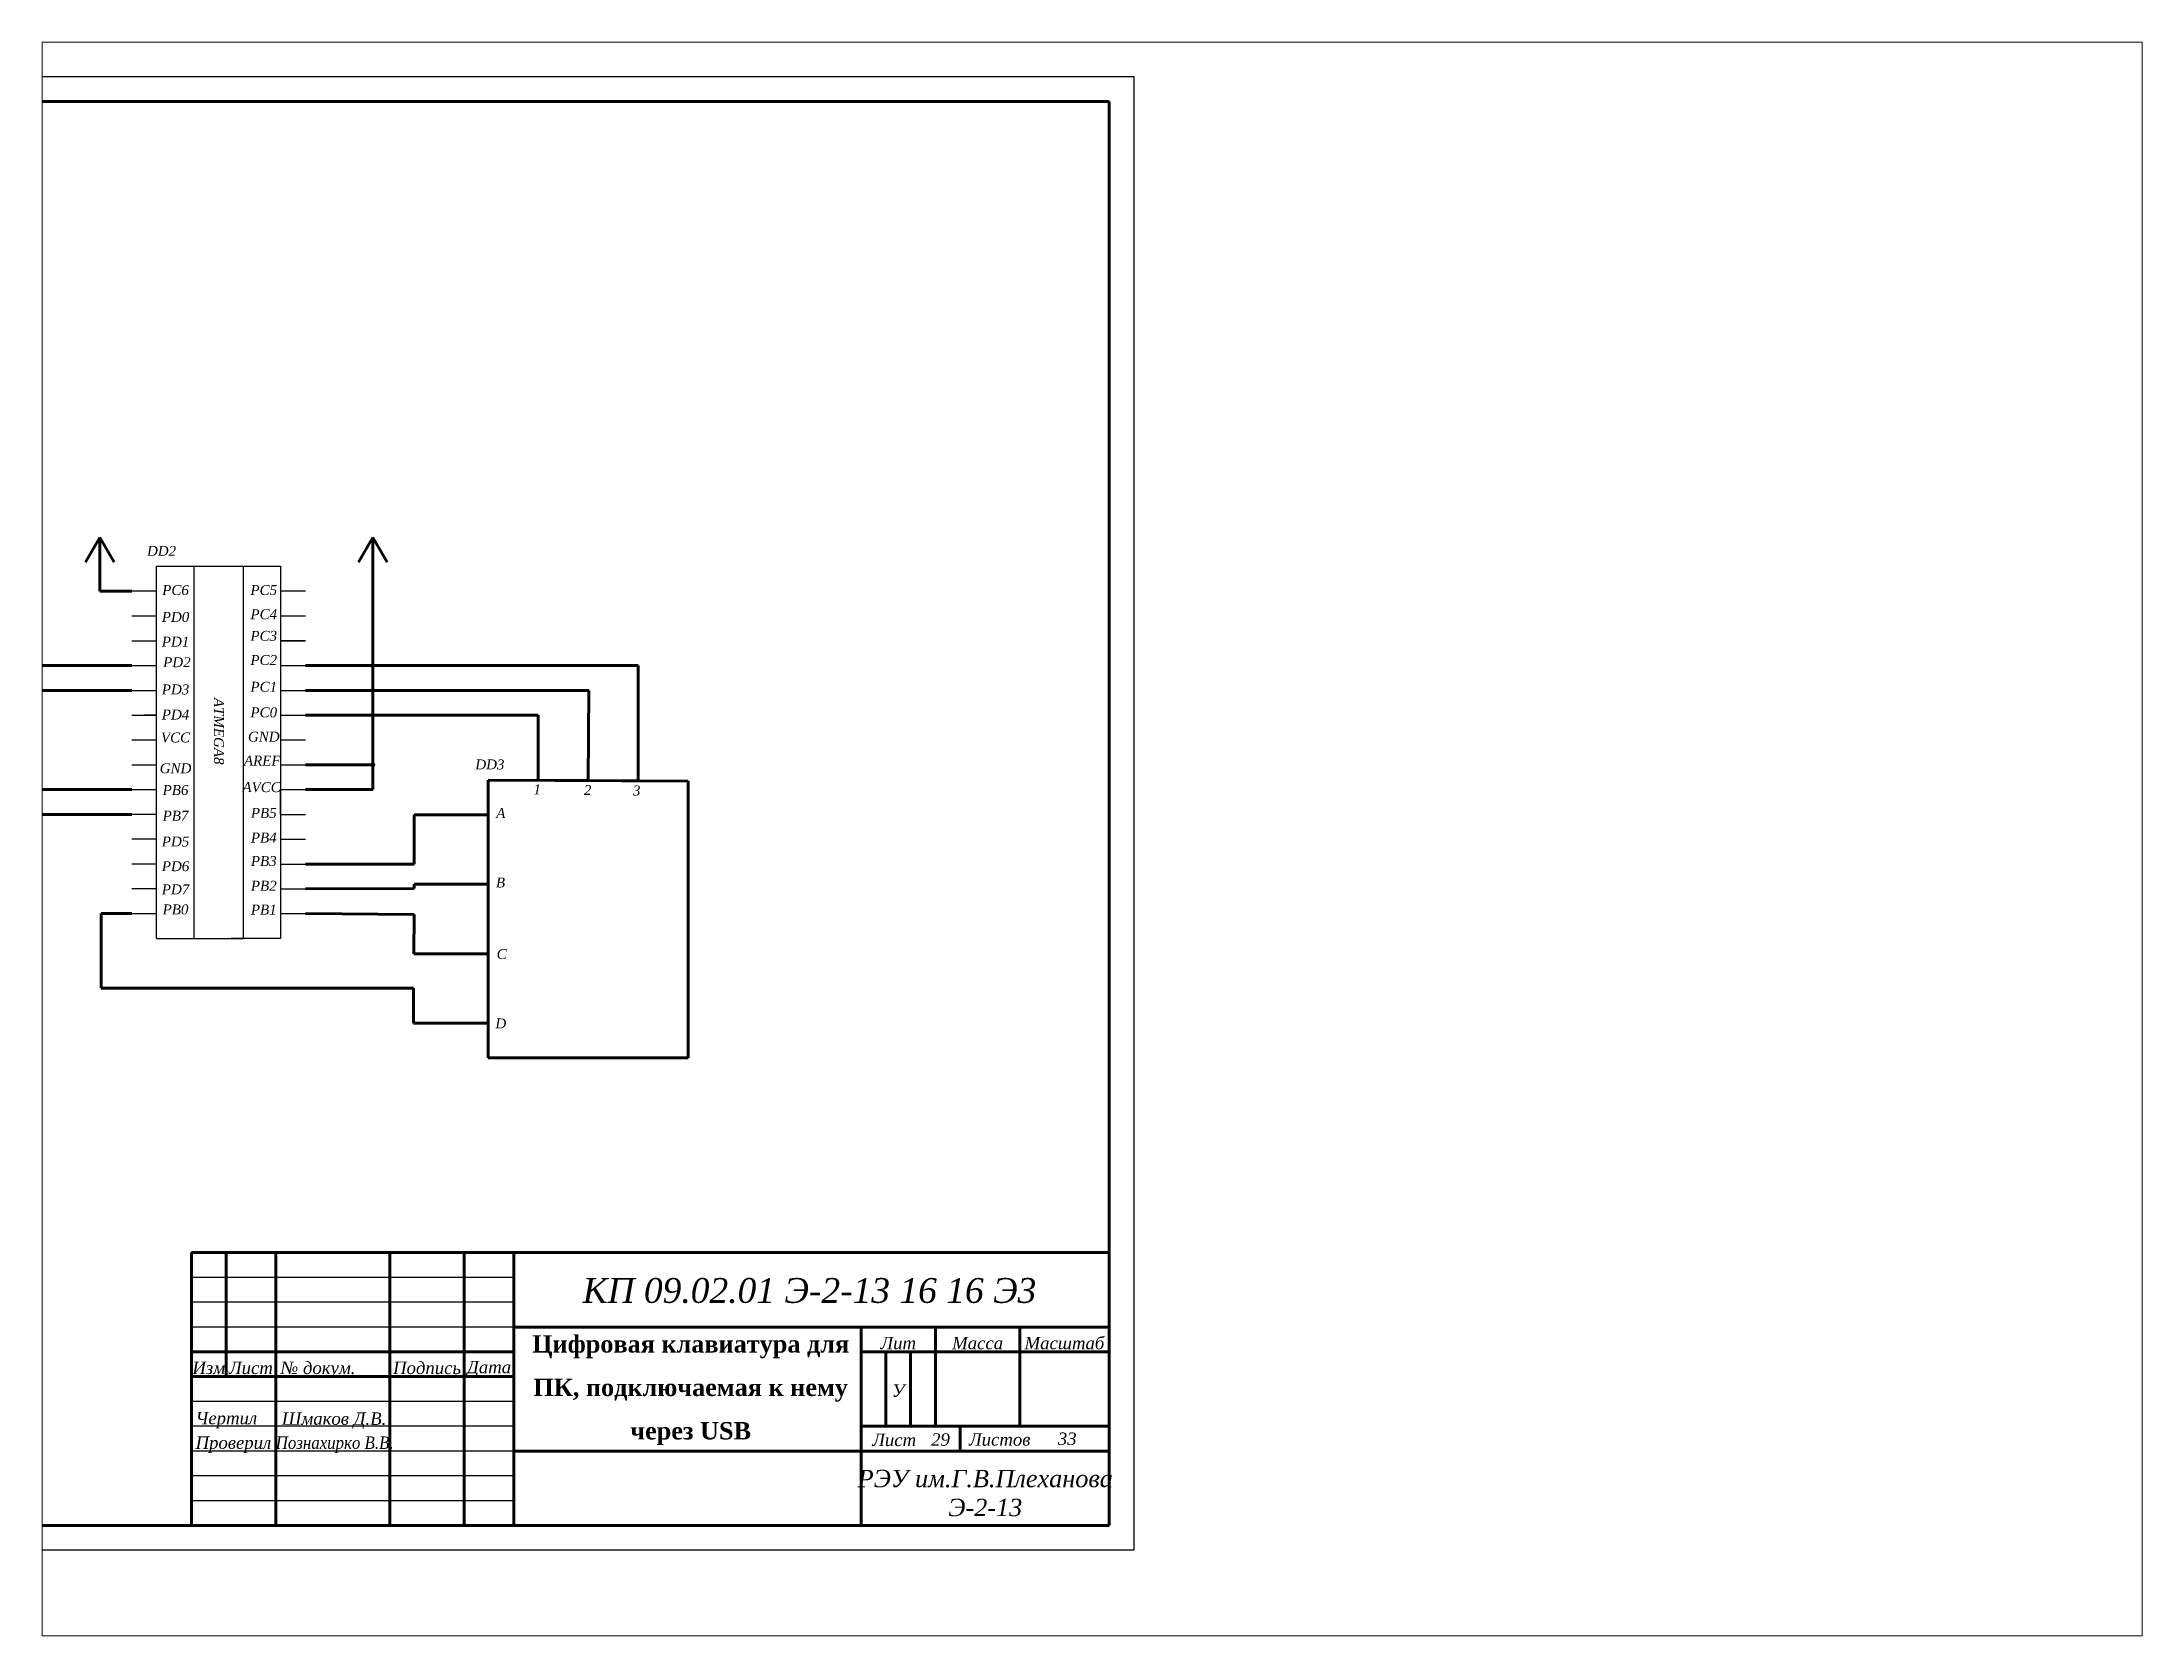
# Paper-space layout 'Layout1' of a CAD drawing. Header units: millimetres. Extents: x 26 to 231, y 20 to 176.
# The model-space entities are those that its viewports show. They can reach past a viewport. Long polylines and large blocks are cut down to what shows.
import ezdxf

# ---------------------------------------------------------------- set-up
doc = ezdxf.new("R2010")
doc.units = ezdxf.units.MM
doc.layers.add('obvodka', color=7, linetype='Continuous', lineweight=90)
doc.layers.add('razmer', color=7, linetype='Continuous')
doc.styles.add('1', font='timesi.ttf', dxfattribs={"width": 0.9})
doc.styles.get("Standard").update_dxf_attribs({"font": 'timesi.ttf'})

# ---------------------------------------------------------------- blocks, each defined once
blk = doc.blocks.new('Point')
at = {"linetype": 'Continuous', "ltscale": 4, "const_width": 0.4}
blk.add_lwpolyline([(0, -0.2, 1), (0, 0.2, 1)], format="xyb", close=True, dxfattribs=at)
blk = doc.blocks.new('Узел')
at = {"xscale": 1.199999999999989, "yscale": 1.199999999999989, "zscale": 1.2}
blk.add_blockref('Point', (0, 0), dxfattribs=at)

msp = doc.modelspace()

# ---------------------------------------------------------------- linework, layer by layer
for p, q in [((21.43, 198.46), (21.43, 203.46)), ((21.43, 203.46), (28.93, 203.46)), ((28.93, 203.46), (28.93, 128.46)), ((28.93, 203.46), (38.93, 203.46)), ((38.93, 128.46), (38.93, 203.46)), ((38.93, 203.46), (46.43, 203.46)), ((46.43, 203.46), (46.43, 128.46)), ((21.43, 198.46), (16.43, 198.46)), ((21.43, 193.46), (21.43, 198.46)), ((46.43, 198.46), (46.43, 193.46)), ((51.43, 198.46), (46.43, 198.46)), ((16.43, 193.46), (21.43, 193.46)), ((21.43, 188.46), (21.43, 193.46)), ((46.43, 193.46), (51.43, 193.46)), ((16.43, 188.46), (21.43, 188.46)), ((21.43, 183.46), (21.43, 188.46)), ((51.43, 188.46), (46.43, 188.46)), ((46.43, 188.46), (51.43, 188.46)), ((16.43, 183.46), (21.43, 183.46)), ((21.43, 178.46), (21.43, 183.46)), ((46.43, 183.46), (51.43, 183.46)), ((16.43, 178.46), (21.43, 178.46)), ((21.43, 173.46), (21.43, 178.46)), ((46.43, 178.46), (51.43, 178.46)), ((16.43, 173.46), (21.43, 173.46)), ((21.43, 173.46), (18.93, 173.46)), ((18.93, 173.46), (21.43, 173.46)), ((21.43, 168.46), (21.43, 173.46)), ((46.43, 173.46), (51.43, 173.46)), ((16.43, 168.46), (21.43, 168.46)), ((21.43, 163.46), (21.43, 168.46)), ((46.43, 168.46), (51.43, 168.46)), ((16.43, 163.46), (21.43, 163.46)), ((21.43, 158.46), (21.43, 163.46)), ((46.43, 163.46), (51.43, 163.46)), ((16.43, 158.46), (21.43, 158.46)), ((21.43, 153.46), (21.43, 158.46)), ((46.43, 153.46), (46.43, 158.46)), ((46.43, 158.46), (51.43, 158.46)), ((21.43, 153.46), (16.43, 153.46)), ((21.43, 128.46), (21.43, 153.46)), ((46.43, 153.46), (51.43, 153.46)), ((21.43, 148.46), (16.43, 148.46)), ((46.43, 148.46), (51.43, 148.46)), ((21.43, 143.46), (16.43, 143.46)), ((46.43, 143.46), (51.43, 143.46)), ((21.43, 138.46), (16.43, 138.46)), ((46.43, 138.46), (51.43, 138.46)), ((16.43, 133.46), (21.43, 133.46)), ((46.43, 133.46), (51.43, 133.46)), ((21.43, 128.46), (28.93, 128.46)), ((28.93, 128.46), (38.93, 128.46)), ((46.43, 128.46), (36.43, 128.46))]:
    msp.add_line(p, q)
at = {"layer": 'obvodka'}
for p, q in [((-181.1, 297.15), (213.44, 297.15)), ((213.44, 297.15), (213.44, 10.15)), ((7.1, 204.28), (9.98, 209.28)), ((9.98, 198.46), (9.98, 209.28)), ((9.98, 209.28), (12.87, 204.28)), ((62.15, 204.28), (65.03, 209.28)), ((65.01, 158.45), (65.03, 209.28)), ((65.03, 209.28), (67.92, 204.28)), ((16.43, 198.46), (9.98, 198.46)), ((16.43, 183.46), (-7.46, 183.46)), ((51.43, 183.46), (118.51, 183.46)), ((118.51, 160.21), (118.51, 183.46)), ((16.43, 178.46), (-7.49, 178.46)), ((51.43, 178.46), (108.54, 178.44)), ((108.54, 178.44), (108.43, 160.26)), ((51.43, 173.46), (98.35, 173.46)), ((98.35, 160.3), (98.35, 173.46)), ((51.43, 163.46), (65.03, 163.46)), ((16.43, 158.46), (-21.87, 158.49)), ((51.43, 158.46), (65.01, 158.45)), ((88.27, 160.35), (88.27, 104.4)), ((88.27, 160.35), (128.59, 160.17)), ((88.27, 160.35), (108.43, 160.26)), ((88.27, 160.35), (88.27, 132.37)), ((88.27, 132.37), (88.27, 160.35)), ((88.27, 160.35), (88.27, 146.36)), ((128.59, 160.17), (108.43, 160.26)), ((128.59, 160.17), (128.59, 104.4)), ((16.43, 153.46), (-7.87, 153.46)), ((88.27, 153.36), (73.35, 153.36)), ((73.35, 143.43), (73.35, 153.36)), ((88.27, 132.37), (88.27, 146.36)), ((51.43, 143.46), (73.35, 143.43)), ((51.43, 138.46), (73.35, 138.5)), ((88.27, 139.37), (73.35, 139.37)), ((73.35, 138.5), (73.35, 139.37)), ((16.43, 133.46), (10.27, 133.46)), ((10.27, 133.46), (10.27, 118.47)), ((51.43, 133.46), (73.36, 133.29)), ((73.3, 125.38), (73.36, 133.29)), ((88.27, 132.37), (88.27, 104.4)), ((88.27, 132.37), (88.27, 118.38)), ((88.27, 125.38), (73.3, 125.38)), ((10.27, 118.47), (73.24, 118.47)), ((73.24, 118.47), (73.24, 111.39)), ((88.27, 118.38), (88.27, 104.4)), ((88.27, 111.39), (73.24, 111.39)), ((88.27, 104.4), (128.59, 104.4)), ((213.44, 65.15), (28.44, 65.15)), ((28.44, 10.15), (28.44, 65.15)), ((35.44, 40.15), (35.44, 65.15)), ((45.44, 10.15), (45.44, 65.15)), ((68.44, 10.15), (68.44, 65.15)), ((83.44, 10.15), (83.44, 65.15)), ((93.44, 10.15), (93.44, 65.15)), ((213.44, 50.15), (93.44, 50.15)), ((163.44, 50.15), (163.44, 10.15)), ((178.44, 50.15), (178.44, 30.15)), ((195.44, 50.15), (195.44, 30.15)), ((93.44, 45.15), (28.44, 45.15)), ((213.44, 45.15), (163.44, 45.15)), ((168.44, 45.15), (168.44, 30.15)), ((173.44, 45.15), (173.44, 30.15)), ((93.44, 40.15), (28.44, 40.15)), ((213.44, 30.15), (163.44, 30.15)), ((183.44, 30.15), (183.44, 25.15)), ((213.44, 25.15), (93.44, 25.15)), ((213.44, 25.15), (163.44, 25.15)), ((28.44, 10.15), (-181.1, 10.15)), ((213.44, 10.15), (28.44, 10.15))]:
    msp.add_line(p, q, dxfattribs=at)
at = {"layer": 'razmer'}
for p, q in [((-201.56, 302.15), (218.44, 302.15)), ((8.44, 302.15), (218.44, 302.15)), ((218.44, 302.15), (218.44, 5.15)), ((93.44, 60.15), (28.44, 60.15)), ((93.44, 55.15), (28.44, 55.15)), ((93.44, 50.15), (28.44, 50.15)), ((93.44, 35.15), (28.44, 35.15)), ((93.44, 30.15), (28.44, 30.15)), ((93.44, 25.15), (28.44, 25.15)), ((93.44, 20.15), (28.44, 20.15)), ((93.44, 15.15), (28.44, 15.15)), ((218.44, 5.15), (-201.56, 5.15))]:
    msp.add_line(p, q, dxfattribs=at)

# ---------------------------------------------------------------- block references
msp.add_blockref('Узел', (65.03, 163.46))

# ---------------------------------------------------------------- texts
at = {"layer": 'obvodka', "attachment_point": 1}
for s, width, heights, insert, char_height in [('{\\pxqc;\\fTimes New Roman|b0|i1|c204|p18;DD2}', 5, [2.73], (19.92, 207.57), 2), ('{\\pxqc;\\fTimes New Roman|b0|i1|c204|p18;PC6}', 5, [2.73], (22.74, 199.67), 2), ('{\\pxqc;\\fTimes New Roman|b0|i1|c204|p18;PC5}', 5, [2.73], (40.53, 199.67), 2), ('{\\pxqc;\\fTimes New Roman|b0|i1|c204|p18;PC4}', 5, [2.73], (40.53, 194.8), 2), ('{\\pxqc;\\fTimes New Roman|b0|i1|c204|p18;PD0}', 5, [2.73], (22.74, 194.25), 2), ('{\\pxqc;\\fTimes New Roman|b0|i1|c204|p18;PD1}', 5, [2.73], (22.74, 189.27), 2), ('{\\pxqc;\\fTimes New Roman|b0|i1|c204|p18;PC3}', 5, [2.73], (40.53, 190.44), 2), ('{\\fTimes New Roman|b0|i1|c204|p18;PD2}', 5, [2.73], (22.74, 185.13), 2), ('{\\pxqc;\\fTimes New Roman|b0|i1|c204|p18;PC2}', 5, [2.73], (40.53, 185.57), 2), ('{\\pxqc;\\fTimes New Roman|b0|i1|c204|p18;PD3}', 5, [2.73], (22.74, 179.64), 2), ('{\\pxqc;\\fTimes New Roman|b0|i1|c204|p18;PC1}', 5, [2.73], (40.53, 180.18), 2), ('{\\pxqc;\\fTimes New Roman|b0|i1|c204|p18;PD4}', 5, [2.73], (22.74, 174.58), 2), ('{\\pxqc;\\fTimes New Roman|b0|i1|c204|p18;PC0}', 5, [2.73], (40.53, 175.02), 2), ('{\\pxqc;\\fTimes New Roman|b0|i1|c204|p18;VCC}', 5, [2.73], (22.74, 169.96), 2), ('{\\pxqc;\\fTimes New Roman|b0|i1|c204|p18;GND}', 5, [2.73], (40.53, 170.12), 2), ('{\\pxqc;\\fTimes New Roman|b0|i1|c204|p18;AREF}', 5, [2.73], (40.22, 165.29), 2), ('{\\pxqc;\\fTimes New Roman|b0|i1|c204|p18;GND}', 5, [2.73], (22.74, 163.75), 2), ('{\\pxqc;\\fTimes New Roman|b0|i1|c204|p18;DD3}', 5, [2.73], (86.11, 164.53), 2), ('{\\pxqc;\\fTimes New Roman|b0|i1|c204|p18;PB6}', 5, [2.73], (22.74, 159.37), 2), ('{\\pxqc;\\fTimes New Roman|b0|i1|c204|p18;AVCC}', 5, [2.73], (40.09, 159.95), 2), ('{\\pxqc;\\fTimes New Roman|b0|i1|c204|p18;1}', 5, [2.73], (95.65, 159.49), 2), ('{\\pxqc;\\fTimes New Roman|b0|i1|c204|p18;2}', 5, [2.73], (105.83, 159.39), 2), ('{\\pxqc;\\fTimes New Roman|b0|i1|c204|p18;3}', 5, [2.73], (115.71, 159.27), 2), ('{\\pxqc;\\fTimes New Roman|b0|i1|c204|p18;PB7}', 5, [2.73], (22.74, 154.19), 2), ('{\\pxqc;\\fTimes New Roman|b0|i1|c204|p18;PB5}', 5, [2.73], (40.53, 154.77), 2), ('{\\pxqc;\\fTimes New Roman|b0|i1|c204|p18;A}', 5, [2.73], (88.31, 154.74), 2), ('{\\pxqc;\\fTimes New Roman|b0|i1|c204|p18;PD5}', 5, [2.73], (22.74, 149), 2), ('{\\pxqc;\\fTimes New Roman|b0|i1|c204|p18;PB4}', 5, [2.73], (40.53, 149.79), 2), ('{\\pxqc;\\fTimes New Roman|b0|i1|c204|p18;PD6}', 5, [2.73], (22.74, 144.02), 2), ('{\\pxqc;\\fTimes New Roman|b0|i1|c204|p18;PB3}', 5, [2.73], (40.53, 145.06), 2), ('{\\pxqc;\\fTimes New Roman|b0|i1|c204|p18;PB2}', 5, [2.73], (40.53, 140.08), 2), ('{\\pxqc;\\fTimes New Roman|b0|i1|c204|p18;B}', 5, [2.73], (88.25, 140.73), 2), ('{\\pxqc;\\fTimes New Roman|b0|i1|c204|p18;PD7}', 5, [2.73], (22.74, 139.35), 2), ('{\\pxqc;\\fTimes New Roman|b0|i1|c204|p18;PB0}', 5, [2.73], (22.74, 135.31), 2), ('{\\pxqc;\\fTimes New Roman|b0|i1|c204|p18;PB1}', 5, [2.73], (40.53, 135.27), 2), ('{\\pxqc;\\fTimes New Roman|b0|i1|c204|p18;C}', 5, [2.73], (88.5, 126.31), 2), ('{\\pxqc;\\fTimes New Roman|b0|i1|c204|p18;D}', 5, [2.73], (88.31, 112.33), 2), ('{КП 09.02.01 Э-2-13 16 16 Э3}', 120, [2.73], (107.31, 60.02), 5), ('{\\pxsm1.5,qc;\\fTimes New Roman|b1|i0|c1|p0;Цифровая клавиатура для ПК, подключаемая к нему через USB}', 70, [25], (94.09, 48.5), 3.5), ('\\pxqc;{\\fTimes New Roman|b0|i1|c204|p18;Лит}', 15, [2.73], (163.44, 48.17), 2.5), ('\\pxqc;{\\fTimes New Roman|b0|i1|c204|p18;Масса}', 17, [2.73], (178.44, 48.17), 2.5), ('\\pxqc;{\\fTimes New Roman|b0|i1|c204|p18;Масштаб}', 18, [2.73], (195.44, 48.17), 2.5), ('\\pxqc;{\\fTimes New Roman|b0|i1|c204|p18;Изм}', 7, [2.73], (28.44, 43.17), 2.5), ('\\pxqc;{\\fTimes New Roman|b0|i1|c204|p18;Лист}', 10, [2.73], (35.44, 43.17), 2.5), ('\\pxql;{\\fTimes New Roman|b0|i1|c204|p18;№\\fTimes New Roman|b0|i1|c0|p18; \\fTimes New Roman|b0|i1|c204|p18;докум\\fTimes New Roman|b0|i1|c0|p18;.}', 23, [2.73], (46.42, 43.17), 2.5), ('\\pxqc;{\\fTimes New Roman|b0|i1|c204|p18;Подпись}', 15, [2.73], (68.44, 43.17), 2.5), ('\\pxqc;{\\fTimes New Roman|b0|i1|c204|p18;Дата}', 10, [2.73], (83.44, 43.33), 2.5), ('\\pxqc;{\\fTimes New Roman|b0|i1|c204|p18;У}', 5, [2.73], (168.44, 38.57), 2.5), ('\\pxql;{\\fTimes New Roman|b0|i1|c204|p18;Чертил}', 17, [2.73], (29.26, 33.05), 2.5), ('{\\pxql;\\fTimes New Roman|b0|i1|c204|p18;Шмаков Д.В. }', 23, [2.73], (46.66, 32.94), 2.5), ('\\pxqc;{\\fTimes New Roman|b0|i1|c204|p18;Лист}', 20, [2.73], (160.12, 28.66), 2.5), ('{\\pxqc;\\fTimes New Roman|b0|i1|c204|p18;29}', 5, [2.73], (176.96, 28.73), 2.5), ('\\pxqc;{\\fTimes New Roman|b0|i1|c204|p18;Листов}', 30, [0], (176.39, 28.74), 2.5), ('{\\pxqc;\\fTimes New Roman|b0|i1|c204|p18;33}', 5, [2.73], (202.51, 28.89), 2.5), ('{\\pxqc;\\fTimes New Roman|b0|i1|c204|p18;РЭУ им.Г.В.Плеханова\\PЭ-2-13}', 53.1453, [0], (161.91, 21.37), 3.5)]:
    msp.add_mtext_dynamic_manual_height_columns(s, width=width, gutter_width=12.5, heights=heights, dxfattribs=dict(at, insert=insert, char_height=char_height))
at = {"layer": 'obvodka', "insert": (35, 172.72), "char_height": 2, "attachment_point": 1, "rotation": 270}
msp.add_mtext_dynamic_manual_height_columns('{\\pxqc;\\fTimes New Roman|b0|i1|c204|p18;ATMEGA8}', width=5, gutter_width=12.5, heights=[2.73], dxfattribs=at)
at = {"layer": 'obvodka'}
note = msp.add_mtext_dynamic_manual_height_columns('\\pxql;Проверил\\P', width=17, gutter_width=12.5, heights=[2.73, 0], dxfattribs=dict(at, insert=(29.28, 28.1), char_height=2.5, attachment_point=1))
for column, words in zip(note.columns.linked_columns, ['\\pxql;']):
    column.text = words
note = msp.add_mtext_dynamic_manual_height_columns('{\\pxql;Познахирко В.В.}', width=27.5441, gutter_width=12.5, heights=[2.73, 0], dxfattribs=dict(at, insert=(45.44, 28.1), char_height=2.5, attachment_point=1, style='1'))

psp = doc.layouts.get("Layout1")

# ---------------------------------------------------------------- viewports
at = {"layer": '0'}
psp.add_viewport(center=(128.5, 97.5), size=(205.6, 156), view_center_point=(210, 148.5), view_height=321.2265, dxfattribs=at)

doc.saveas('drawing.dxf')
